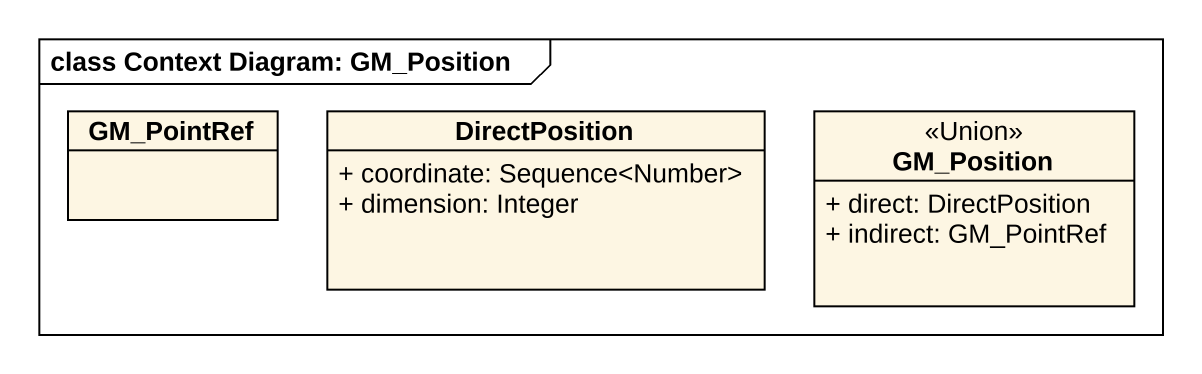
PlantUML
@startuml
mainframe class Context Diagram: GM_Position
hide circle
hide empty members
skinparam classAttributeIconSize 0
class GM_PointRef
class DirectPosition {
  + coordinate: Sequence<Number>
  + dimension: Integer
}
class GM_Position <<Union>> {
  + direct: DirectPosition
  + indirect: GM_PointRef
}
@enduml
